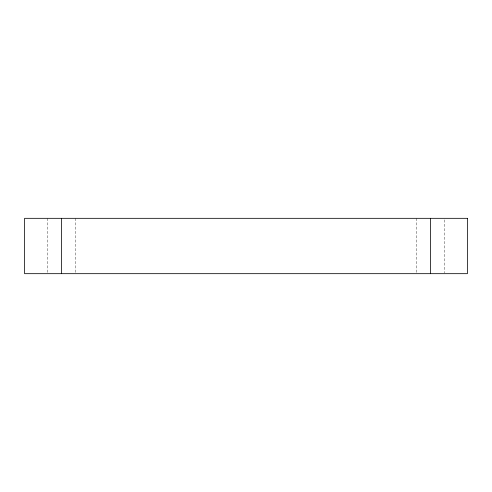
<?xml version="1.0" encoding="UTF-8"?>
<svg xmlns="http://www.w3.org/2000/svg" width="492" height="492" viewBox="0 0 492 492"><rect width="100%" height="100%" fill="white"/><g stroke="black" fill="none" stroke-linecap="round" stroke-linejoin="round"><path stroke-width="0.37" stroke-dasharray="2.46 1.84" d="M444.337 219.862L444.337 272.906M416.662 218.325L416.662 272.906M75.338 218.325L75.338 272.906M47.663 218.325L47.663 272.906"/><path stroke-width="0.74" d="M430.5 218.325L430.5 273.675M61.5 218.325L61.5 273.675M467.4 218.325L24.6 218.325L24.6 273.675L467.4 273.675L467.4 218.325"/></g></svg>
